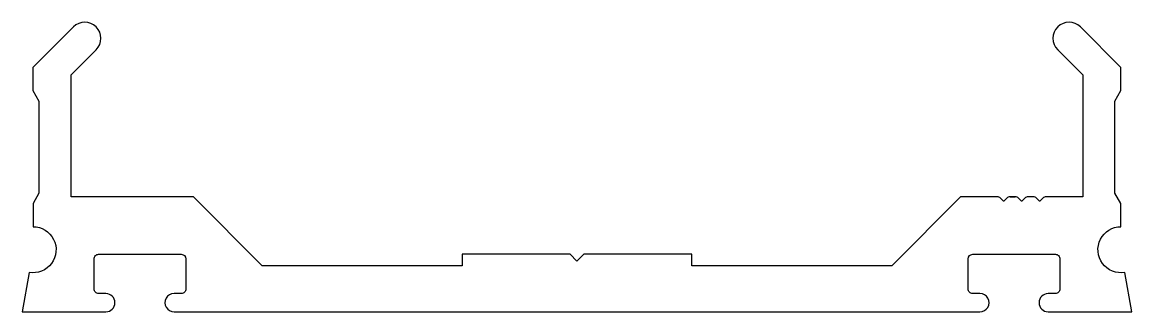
# Model space of a CAD drawing. Extents: x -30.7 to 30.7, y 5.5 to 21.5.
import ezdxf

# ---------------------------------------------------------------- set-up
doc = ezdxf.new("R2010")
doc.units = 0
doc.layers.add('DIES', color=7, linetype='CONTINUOUS')

msp = doc.modelspace()

# ---------------------------------------------------------------- linework, layer by layer
at = {"layer": 'DIES'}
msp.add_lwpolyline([(-26.736, 8.412, -0.41424), (-26.482, 8.666), (-21.91, 8.666, -0.414188), (-21.656, 8.412), (-21.656, 6.747, -0.41424), (-21.91, 6.493), (-22.31, 6.493, 1.008251), (-22.302, 5.491), (22.272, 5.491, 1.008251), (22.281, 6.493), (21.88, 6.493, -0.41424), (21.626, 6.747), (21.626, 8.412, -0.414188), (21.88, 8.666), (26.452, 8.666, -0.41424), (26.706, 8.412), (26.706, 6.747, -0.414233), (26.452, 6.493), (26.051, 6.493, 1), (26.051, 5.491), (30.681, 5.491), (30.297, 7.669, -1.093985), (30.083, 10.19), (30.083, 11.465), (29.746, 12.047), (29.746, 17.127), (30.083, 17.71), (30.083, 18.985), (27.838, 21.23, 1), (26.58, 19.972), (27.968, 18.585), (27.968, 11.841), (25.942, 11.841, 0.198912), (25.765, 11.768), (25.594, 11.597, -0.414214), (25.583, 11.597), (25.412, 11.768, 0.198912), (25.235, 11.841), (24.942, 11.841, 0.198912), (24.765, 11.768), (24.594, 11.597, -0.414214), (24.583, 11.597), (24.412, 11.768, 0.198912), (24.235, 11.841), (23.942, 11.841), (24.235, 11.841), (23.942, 11.841), (24.235, 11.841), (23.942, 11.841, 0.198912), (23.765, 11.768), (23.594, 11.597, -0.414214), (23.583, 11.597), (23.412, 11.768, 0.198912), (23.235, 11.841), (23.235, 11.841), (23.235, 11.841), (21.209, 11.841), (17.399, 8.031), (6.335, 8.031), (6.335, 8.666), (0.366, 8.666), (-0.015, 8.285), (-0.396, 8.666), (-6.365, 8.666), (-6.365, 8.031), (-17.429, 8.031), (-21.239, 11.841), (-28.006, 11.841), (-28.006, 18.585), (-26.618, 19.972, 1), (-27.875, 21.23), (-30.12, 18.985), (-30.12, 17.71), (-29.784, 17.127), (-29.784, 12.047), (-30.112, 11.479), (-30.112, 10.19, -1.093985), (-30.327, 7.669), (-30.711, 5.491), (-26.081, 5.491, 1), (-26.081, 6.493), (-26.482, 6.493, -0.414233), (-26.736, 6.747)], format="xyb", close=True, dxfattribs=at)

doc.saveas('drawing.dxf')
